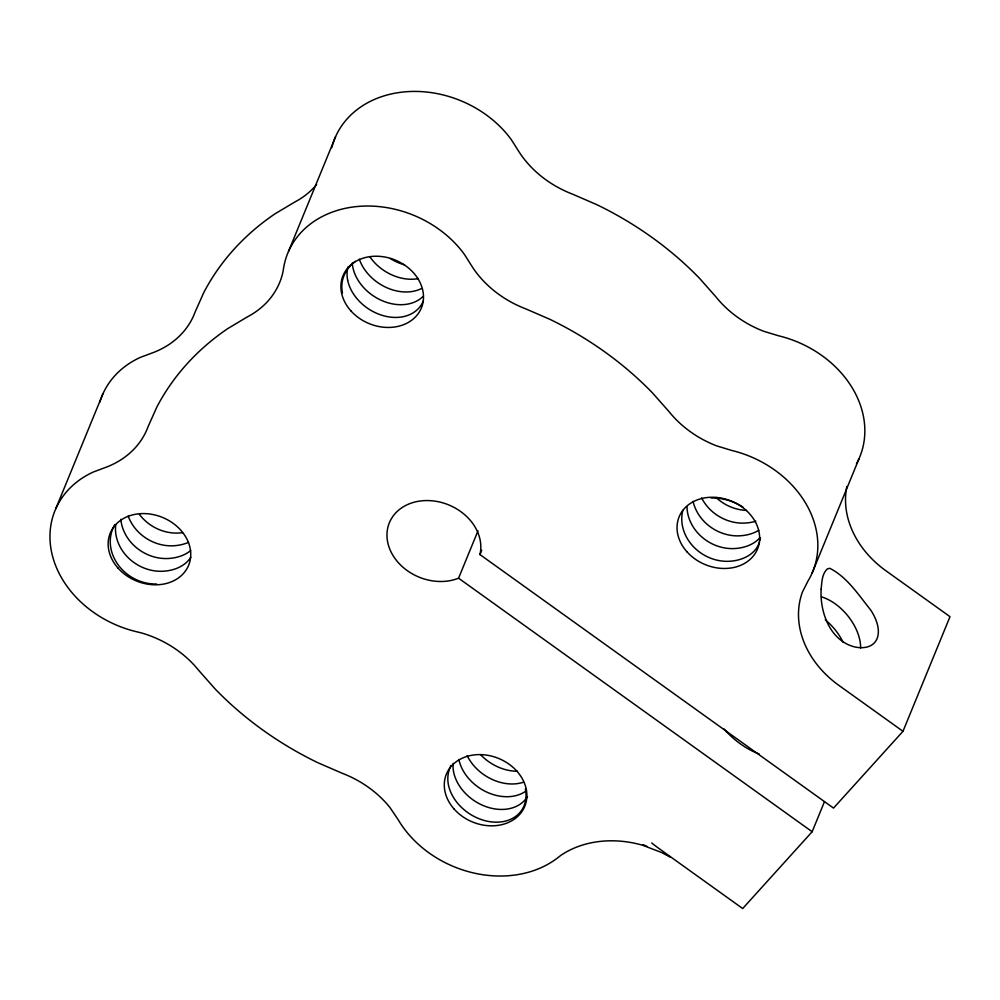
<?xml version="1.0" encoding="UTF-8"?>
<svg xmlns="http://www.w3.org/2000/svg" width="1000" height="1000" viewBox="0 0 1000 1000"><rect width="100%" height="100%" fill="white"/><g stroke="black" fill="none" stroke-linecap="round" stroke-linejoin="round"><path stroke-width="1.5" d="M55.775 508.738L102.788 394.125M288.525 251.388L335.538 136.775M651.675 842.962A105.887 59.45 42.1 0 0 659.35 848.775L742.688 908.538L812.15 831.737L458.575 578.2L477.975 530.887M846.85 486.525A96.263 78.075 22.3 0 0 885.938 570.788L950 616.675L902.987 731.3L833.525 808.1L479.95 554.575L481.712 550.262M812.013 573.312L859.025 458.7M812.15 831.737L824.488 801.65M670.325 857.2L661.475 852.45L642.675 845.263A96.263 78.075 22.3 0 0 560.875 855.337L557.525 857.95A102.037 82.762 22.3 0 1 397.987 819.388L389.913 807.475A96.263 78.075 22.3 0 0 342.212 773.275L317.987 762.775A308.05 249.85 22.3 0 1 215.3 689.15L198.65 670.312A96.263 78.075 22.3 0 0 141.412 632.925L136.125 631.625A102.037 82.762 22.3 0 1 52.625 556.487A102.037 82.762 22.3 0 1 93.387 471.987L106.938 466.912A96.263 78.075 22.3 0 0 148.075 426.7L156.8 407.137A308.05 249.85 22.3 0 1 227.9 328.512L247.512 316.788A96.263 78.075 22.3 0 0 282.863 272.425L283.6 268.012A102.037 82.762 22.3 0 1 359.312 206.337A102.037 82.762 22.3 0 1 464.4 254.387L472.35 266.962A96.263 78.075 22.3 0 0 525.575 308.788L549.812 319.275A308.05 249.85 22.3 0 1 652.487 392.912L669.137 411.75A96.263 78.075 22.3 0 0 716.838 445.938L731.675 450.438A102.037 82.762 22.3 0 1 808 581L802.45 591.962A96.263 78.075 22.3 0 0 838.925 685.413L902.987 731.3M642.938 844.613L646.812 846.287M458.575 578.2A48.137 39.038 22.3 0 1 389.125 547.375A48.137 39.038 22.3 0 1 431.312 500.725A48.137 39.038 22.3 0 1 479.95 554.575M759.325 754.05A53.913 30.263 42.1 0 1 724.087 729.038M856.45 463.875A102.037 82.762 22.3 0 0 778.675 335.812L763.838 331.325A96.263 78.075 22.3 0 1 716.15 297.125L699.5 278.288A308.05 249.85 22.3 0 0 596.812 204.662L572.587 194.163A96.263 78.075 22.3 0 1 519.35 152.338L511.4 139.775A102.037 82.762 22.3 0 0 409.712 91.525A102.037 82.762 22.3 0 0 331.775 147.7M316.625 184.525A96.263 78.075 22.3 0 1 294.513 202.175L274.9 213.9A308.05 249.85 22.3 0 0 203.8 292.512L195.087 312.087A96.263 78.075 22.3 0 1 153.95 352.3L140.387 357.362A102.037 82.762 22.3 0 0 99.8 402.25M821.488 596.85A41.85 25.888 50.4 0 1 860.625 647.987M825.337 619.925A41.85 25.888 50.4 0 1 843 642.087M517.475 771.25A41.875 31.975 33.3 0 1 480.962 755.05M525.837 791.137A41.875 31.975 33.3 0 1 486.413 791.925A41.875 31.975 33.3 0 1 458.875 759.513M523.5 782.2A41.875 31.975 33.3 0 1 467.137 755.575M527.513 796.562A41.875 31.975 33.3 0 1 487.2 807.05A41.875 31.975 33.3 0 1 453.663 772.25A41.875 35.275 9.1 0 1 453.162 763.388M525.363 789.062A41.875 31.975 33.3 0 1 494.188 822.125A41.875 31.975 33.3 0 1 448.438 784.987A41.875 35.275 9.1 0 1 450.95 765.512M746.55 510.387A41.875 36.637 30.3 0 1 716.075 497.488M682.825 510.375A41.875 36.637 30.3 0 0 728.188 561.325A41.875 30.612 16.6 0 0 759.525 542.112M686.988 506.95A41.875 36.637 30.3 0 0 733.413 548.6A41.875 30.612 16.6 0 0 759.9 537.775M701.65 497.95A41.875 36.637 30.3 0 0 743.85 523.125A41.875 30.612 16.6 0 0 755.8 521.213M758.75 530.312A41.875 30.612 16.6 0 1 738.625 535.862A41.875 36.637 30.3 0 1 693.088 501.375M711.112 498.013A41.875 30.612 16.6 0 1 743 507.175M760.387 538.375A41.875 30.612 16.6 0 1 760.037 540.262M404.5 264.837A41.875 31.975 33.3 0 1 390.3 258.525M423.312 300.963A41.875 31.975 33.3 0 1 383.638 315.775A41.875 31.975 33.3 0 1 347.65 280.238M347.663 280.238A41.875 35.275 9.1 0 1 347.887 267.013M421.475 288.55A41.875 31.975 33.3 0 1 359.325 259.188M422.975 296.512A41.875 31.975 33.3 0 1 382.788 300.963A41.875 31.975 33.3 0 1 352.875 267.512A41.875 35.275 9.1 0 1 352.3 263.062M418.413 278.587A41.875 31.975 33.3 0 1 370.1 257.162M342.438 292.962A41.875 35.275 9.1 0 1 355.35 261.337M139.4 514.388A41.875 36.637 30.3 0 0 177.575 533.075A41.875 30.612 16.6 0 0 182.525 532.688M120.838 519.288A41.875 36.637 30.3 0 0 167.138 558.55A41.875 30.612 16.6 0 0 190.688 550.55M190.787 557.312A41.875 30.612 16.6 0 1 161.9 571.287A41.875 36.637 30.3 0 1 115.7 524.913M188.588 542.3A41.875 30.612 16.6 0 1 172.35 545.825A41.875 36.637 30.3 0 1 128.188 516.05M156.688 584.012A41.875 36.637 30.3 0 1 117.725 564.25A41.875 36.637 30.3 0 1 114.875 524.587M821.162 589.075C819.712 612.45 830.275 641.375 855.475 647.113A42.362 23.788 42.1 0 0 870.688 610.025C858.662 595.05 847.138 577 829.7 568.263L827.375 568.913C821.888 573.862 821.875 582.238 821.162 589.075M118.1 568.162A42.362 34.35 22.3 0 0 188.412 565.812A42.362 34.35 22.3 0 0 141.85 513.6A42.362 34.35 22.3 0 0 118.1 568.162M454.237 809.188A42.362 34.35 22.3 0 0 524.55 806.838A42.362 34.35 22.3 0 0 477.987 754.625A42.362 34.35 22.3 0 0 454.237 809.188M686.988 551.838A42.362 34.35 22.3 0 0 757.3 549.487A42.362 34.35 22.3 0 0 710.738 497.275A42.362 34.35 22.3 0 0 686.988 551.838M350.85 310.812A42.362 34.35 22.3 0 0 421.163 308.463A42.362 34.35 22.3 0 0 374.6 256.25A42.362 34.35 22.3 0 0 350.85 310.812"/></g></svg>
